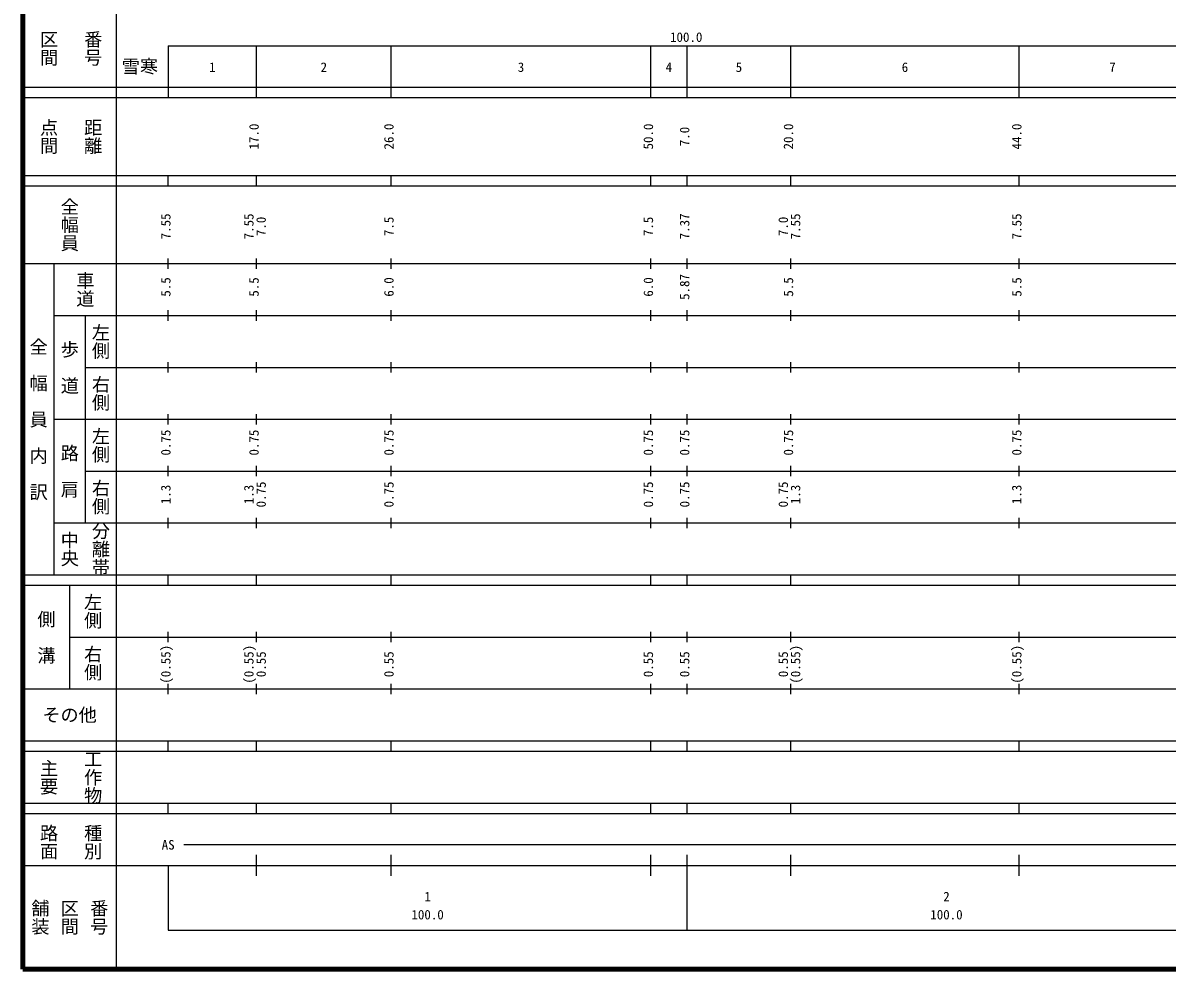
# Model space of a CAD drawing. Units: millimetres on the paper, enlarged 1000 times. Extents: x 40000 to 680000, y 20000 to 380000.
# Drawn here: x 40000 to 260525, y 20000 to 202409 of the extents above; entities that cross this region are included whole.
import ezdxf
from ezdxf.enums import TextEntityAlignment as Align

# ---------------------------------------------------------------- set-up
doc = ezdxf.new("R2010")
doc.units = ezdxf.units.MM
doc.header["$LTSCALE"] = 1000
for name, color, linetype, lineweight in [('M-BGD', 7, 'Continuous', 25), ('M-TTL', 2, 'Continuous', 140), ('M-TTL-BAND', 7, 'Continuous', 25)]:
    doc.layers.add(name, color=color, linetype=linetype, lineweight=lineweight)
doc.styles.add('@ＭＳ ゴシック', font='')
doc.styles.add('ＭＳ ゴシック', font='')
doc.styles.get('@ＭＳ ゴシック').set_extended_font_data('@MS Gothic')
doc.styles.get('ＭＳ ゴシック').set_extended_font_data('MS Gothic')

msp = doc.modelspace()

# ---------------------------------------------------------------- linework, layer by layer
at = {"layer": 'M-TTL'}
for p, q in [((40000, 380000), (40000, 20000)), ((40000, 20000), (680000, 20000))]:
    msp.add_line(p, q, dxfattribs=at)
at = {"layer": 'M-TTL-BAND'}
for p, q in [((58000, 370000), (58000, 20000)), ((68000, 198000), (579000, 198000)), ((68000, 198000), (68000, 188000)), ((85000, 188000), (85000, 198000)), ((111000, 188000), (111000, 198000)), ((161000, 188000), (161000, 198000)), ((168000, 188000), (168000, 198000)), ((188000, 188000), (188000, 198000)), ((232000, 188000), (232000, 198000)), ((40000, 190000), (579000, 190000)), ((40000, 188000), (579000, 188000)), ((40000, 173000), (579000, 173000)), ((68000, 171000), (68000, 173000)), ((85000, 171000), (85000, 173000)), ((111000, 171000), (111000, 173000)), ((161000, 171000), (161000, 173000)), ((168000, 171000), (168000, 173000)), ((188000, 171000), (188000, 173000)), ((232000, 171000), (232000, 173000)), ((40000, 171000), (579000, 171000)), ((68000, 155000), (68000, 157000)), ((85000, 155000), (85000, 157000)), ((111000, 155000), (111000, 157000)), ((161000, 155000), (161000, 157000)), ((168000, 155000), (168000, 157000)), ((188000, 155000), (188000, 157000)), ((232000, 155000), (232000, 157000)), ((40000, 156000), (579000, 156000)), ((46000, 96000), (46000, 156000)), ((46000, 146000), (579000, 146000)), ((52000, 146000), (52000, 106000)), ((68000, 145000), (68000, 147000)), ((85000, 145000), (85000, 147000)), ((111000, 145000), (111000, 147000)), ((161000, 145000), (161000, 147000)), ((168000, 145000), (168000, 147000)), ((188000, 145000), (188000, 147000)), ((232000, 145000), (232000, 147000)), ((68000, 135000), (68000, 137000)), ((85000, 135000), (85000, 137000)), ((111000, 135000), (111000, 137000)), ((161000, 135000), (161000, 137000)), ((168000, 135000), (168000, 137000)), ((188000, 135000), (188000, 137000)), ((232000, 135000), (232000, 137000)), ((52000, 136000), (579000, 136000)), ((46000, 126000), (579000, 126000)), ((68000, 125000), (68000, 127000)), ((85000, 125000), (85000, 127000)), ((111000, 125000), (111000, 127000)), ((161000, 125000), (161000, 127000)), ((168000, 125000), (168000, 127000)), ((188000, 125000), (188000, 127000)), ((232000, 125000), (232000, 127000)), ((68000, 115000), (68000, 117000)), ((85000, 115000), (85000, 117000)), ((111000, 115000), (111000, 117000)), ((161000, 115000), (161000, 117000)), ((168000, 115000), (168000, 117000)), ((188000, 115000), (188000, 117000)), ((232000, 115000), (232000, 117000)), ((52000, 116000), (579000, 116000)), ((46000, 106000), (579000, 106000)), ((68000, 105000), (68000, 107000)), ((85000, 105000), (85000, 107000)), ((111000, 105000), (111000, 107000)), ((161000, 105000), (161000, 107000)), ((168000, 105000), (168000, 107000)), ((188000, 105000), (188000, 107000)), ((232000, 105000), (232000, 107000)), ((40000, 96000), (579000, 96000)), ((68000, 94000), (68000, 96000)), ((85000, 94000), (85000, 96000)), ((111000, 94000), (111000, 96000)), ((161000, 94000), (161000, 96000)), ((168000, 94000), (168000, 96000)), ((188000, 94000), (188000, 96000)), ((232000, 94000), (232000, 96000)), ((40000, 94000), (579000, 94000)), ((49000, 94000), (49000, 74000)), ((49000, 84000), (579000, 84000)), ((68000, 83000), (68000, 85000)), ((85000, 83000), (85000, 85000)), ((111000, 83000), (111000, 85000)), ((161000, 83000), (161000, 85000)), ((168000, 83000), (168000, 85000)), ((188000, 83000), (188000, 85000)), ((232000, 83000), (232000, 85000)), ((68000, 73000), (68000, 75000)), ((85000, 73000), (85000, 75000)), ((111000, 73000), (111000, 75000)), ((161000, 73000), (161000, 75000)), ((168000, 73000), (168000, 75000)), ((188000, 73000), (188000, 75000)), ((232000, 73000), (232000, 75000)), ((40000, 74000), (579000, 74000)), ((40000, 64000), (579000, 64000)), ((68000, 62000), (68000, 64000)), ((85000, 62000), (85000, 64000)), ((111000, 62000), (111000, 64000)), ((161000, 62000), (161000, 64000)), ((168000, 62000), (168000, 64000)), ((188000, 62000), (188000, 64000)), ((232000, 62000), (232000, 64000)), ((40000, 62000), (579000, 62000)), ((40000, 52000), (579000, 52000)), ((68000, 50000), (68000, 52000)), ((85000, 50000), (85000, 52000)), ((111000, 50000), (111000, 52000)), ((161000, 50000), (161000, 52000)), ((168000, 50000), (168000, 52000)), ((188000, 50000), (188000, 52000)), ((232000, 50000), (232000, 52000)), ((40000, 50000), (579000, 50000)), ((71000, 44000), (565000, 44000)), ((85000, 38000), (85000, 42000)), ((111000, 38000), (111000, 42000)), ((161000, 38000), (161000, 42000)), ((168000, 27500), (168000, 42000)), ((188000, 38000), (188000, 42000)), ((232000, 38000), (232000, 42000)), ((40000, 40000), (579000, 40000)), ((68000, 40000), (68000, 27500)), ((68000, 27500), (579000, 27500))]:
    msp.add_line(p, q, dxfattribs=at)

# ---------------------------------------------------------------- texts
at = {"layer": 'M-BGD', "style": 'ＭＳ ゴシック'}
msp.add_text('雪寒', height=2566, dxfattribs=at).set_placement((66047, 191963), align=Align.BOTTOM_RIGHT)
at = {"layer": 'M-TTL-BAND', "style": '@ＭＳ ゴシック'}
for s, p in [('番号', (53500, 197500)), ('区間', (45000, 197500)), ('点間', (45000, 180500)), ('距離', (53500, 180500)), ('全幅員', (49000, 163500)), ('車道', (52000, 151000)), ('左側', (55000, 141000)), ('全\u3000幅\u3000員\u3000内\u3000訳', (43000, 126000)), ('歩\u3000道', (49000, 136000)), ('右側', (55000, 131000)), ('左側', (55000, 121000)), ('路\u3000肩', (49000, 116000)), ('右側', (55000, 111000)), ('分離帯', (55000, 101000)), ('中央', (49000, 101000)), ('左側', (53500, 89000)), ('側\u3000溝', (44500, 84000)), ('右側', (53500, 79000)), ('主要', (45000, 57000)), ('工作物', (53500, 57000)), ('路面', (45000, 44500)), ('種別', (53500, 44500)), ('舗装', (43333, 30000)), ('区間', (49000, 30000)), ('番号', (54667, 30000))]:
    msp.add_text(s, height=2566, rotation=270, dxfattribs=at).set_placement(p, align=Align.MIDDLE_CENTER)
at = {"layer": 'M-TTL-BAND', "style": 'ＭＳ ゴシック'}
for s, p in [('100.0', (167844, 198195)), ('1', (76500, 192405)), ('2', (98000, 192405)), ('3', (136000, 192405)), ('4', (164500, 192405)), ('5', (178000, 192405)), ('6', (210000, 192405)), ('7', (250000, 192405)), ('AS', (68000, 42500)), ('1', (118000, 32523)), ('2', (218000, 32523)), ('100.0', (118000, 29033)), ('100.0', (218000, 29033))]:
    msp.add_text(s, height=1833, dxfattribs=at).set_placement(p, align=Align.BOTTOM_CENTER)
for s, p in [('17.0', (86000, 180500)), ('26.0', (112000, 180500)), ('50.0', (162000, 180500)), ('7.0', (169000, 180500)), ('20.0', (189000, 180500)), ('44.0', (233000, 180500)), ('7.55', (69000, 163174)), ('7.55', (85000, 163174)), ('7.37', (169000, 163174)), ('7.55', (190370, 163174)), ('7.55', (233000, 163174)), ('7.0', (87370, 163174)), ('7.5', (112000, 163174)), ('7.5', (162000, 163174)), ('7.0', (188000, 163174)), ('5.5', (69000, 151500)), ('5.5', (86000, 151500)), ('6.0', (112000, 151500)), ('6.0', (162000, 151500)), ('5.87', (169000, 151500)), ('5.5', (189000, 151500)), ('5.5', (233000, 151500)), ('0.75', (69000, 121500)), ('0.75', (86000, 121500)), ('0.75', (112000, 121500)), ('0.75', (162000, 121500)), ('0.75', (169000, 121500)), ('0.75', (189000, 121500)), ('0.75', (233000, 121500)), ('1.3', (69000, 111500)), ('1.3', (85000, 111500)), ('0.75', (87370, 111500)), ('0.75', (112000, 111500)), ('0.75', (162000, 111500)), ('0.75', (169000, 111500)), ('0.75', (188000, 111500)), ('1.3', (190370, 111500)), ('1.3', (233000, 111500)), ('(0.55)', (69000, 78764)), ('(0.55)', (85000, 78764)), ('(0.55)', (190370, 78764)), ('(0.55)', (233000, 78764)), ('0.55', (87370, 78764)), ('0.55', (112000, 78764)), ('0.55', (162000, 78764)), ('0.55', (169000, 78764)), ('0.55', (188000, 78764))]:
    msp.add_text(s, height=1833, rotation=90, dxfattribs=at).set_placement(p, align=Align.BOTTOM_CENTER)
msp.add_text('その他', height=2566, dxfattribs=at).set_placement((49000, 69000), align=Align.MIDDLE_CENTER)

doc.saveas('drawing.dxf')
